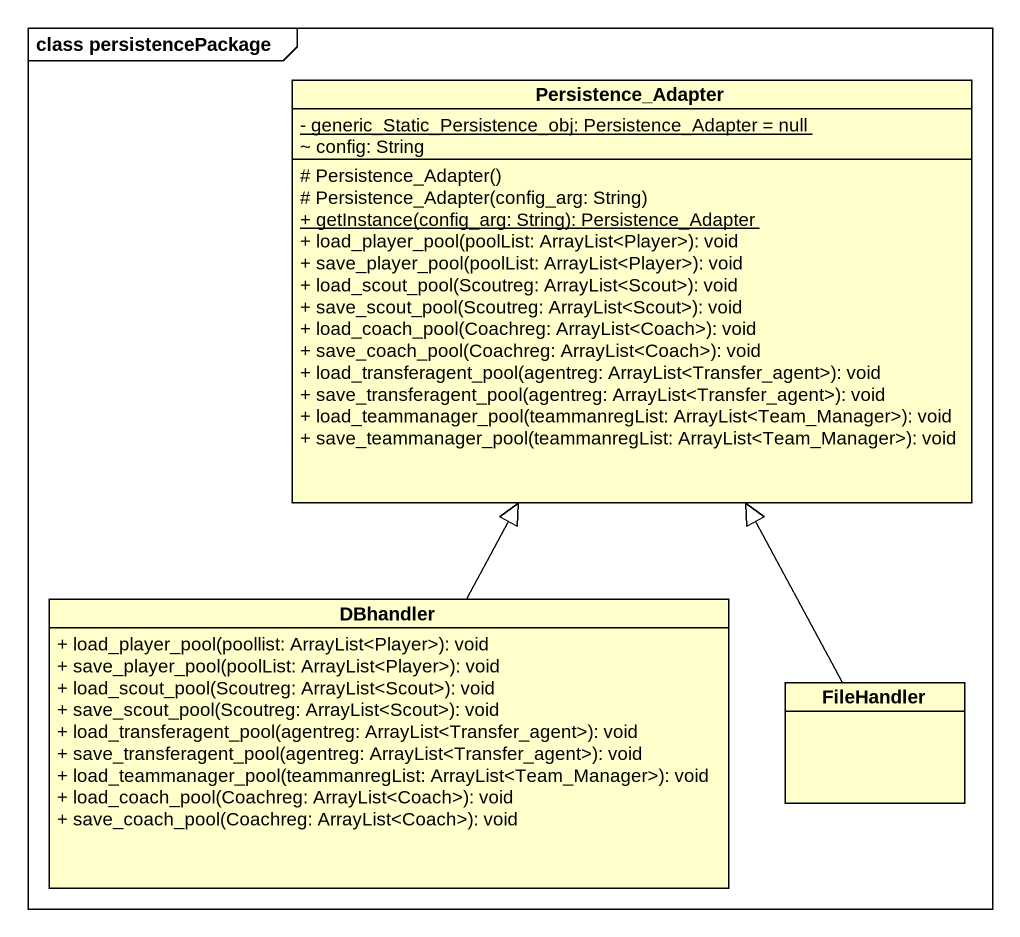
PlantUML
@startuml
mainframe class persistencePackage
hide circle
hide empty members
skinparam classAttributeIconSize 0
class Persistence_Adapter {
  {static} - generic_Static_Persistence_obj: Persistence_Adapter = null
  ~ config: String
  # Persistence_Adapter()
  # Persistence_Adapter(config_arg: String)
  {static} + getInstance(config_arg: String): Persistence_Adapter
  + load_player_pool(poolList: ArrayList<Player>): void
  + save_player_pool(poolList: ArrayList<Player>): void
  + load_scout_pool(Scoutreg: ArrayList<Scout>): void
  + save_scout_pool(Scoutreg: ArrayList<Scout>): void
  + load_coach_pool(Coachreg: ArrayList<Coach>): void
  + save_coach_pool(Coachreg: ArrayList<Coach>): void
  + load_transferagent_pool(agentreg: ArrayList<Transfer_agent>): void
  + save_transferagent_pool(agentreg: ArrayList<Transfer_agent>): void
  + load_teammanager_pool(teammanregList: ArrayList<Team_Manager>): void
  + save_teammanager_pool(teammanregList: ArrayList<Team_Manager>): void
}
class DBhandler {
  + load_player_pool(poollist: ArrayList<Player>): void
  + save_player_pool(poolList: ArrayList<Player>): void
  + load_scout_pool(Scoutreg: ArrayList<Scout>): void
  + save_scout_pool(Scoutreg: ArrayList<Scout>): void
  + load_transferagent_pool(agentreg: ArrayList<Transfer_agent>): void
  + save_transferagent_pool(agentreg: ArrayList<Transfer_agent>): void
  + load_teammanager_pool(teammanregList: ArrayList<Team_Manager>): void
  + load_coach_pool(Coachreg: ArrayList<Coach>): void
  + save_coach_pool(Coachreg: ArrayList<Coach>): void
}
class FileHandler
DBhandler -up-|> Persistence_Adapter
FileHandler -up-|> Persistence_Adapter
@enduml
